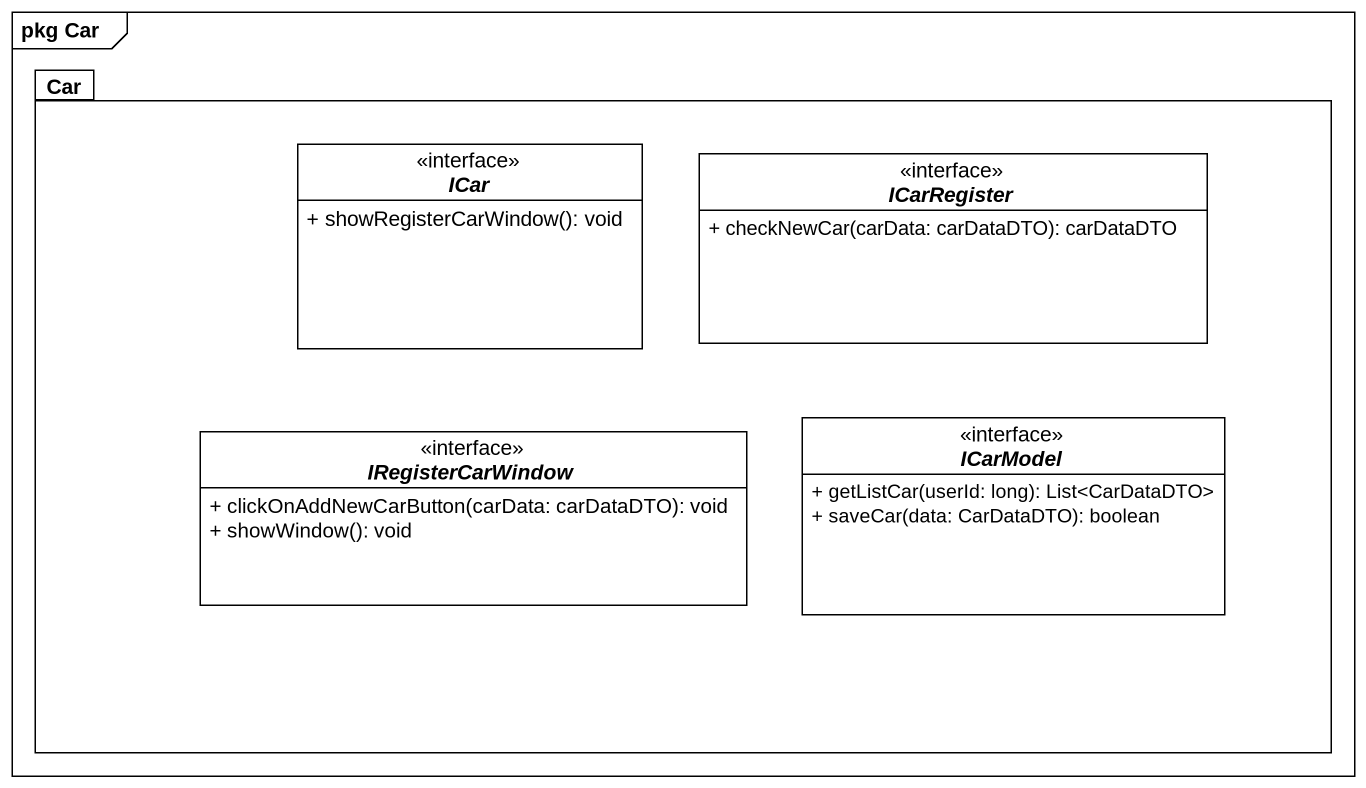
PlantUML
@startuml
mainframe pkg Car
hide circle
hide empty members
skinparam classAttributeIconSize 0
package Car {
  interface ICar {
    + showRegisterCarWindow(): void
  }
  interface ICarRegister {
    + checkNewCar(carData: carDataDTO): carDataDTO
  }
  interface IRegisterCarWindow {
    + clickOnAddNewCarButton(carData: carDataDTO): void
    + showWindow(): void
  }
  interface ICarModel {
    + getListCar(userId: long): List<CarDataDTO>
    + saveCar(data: CarDataDTO): boolean
  }
}
@enduml
